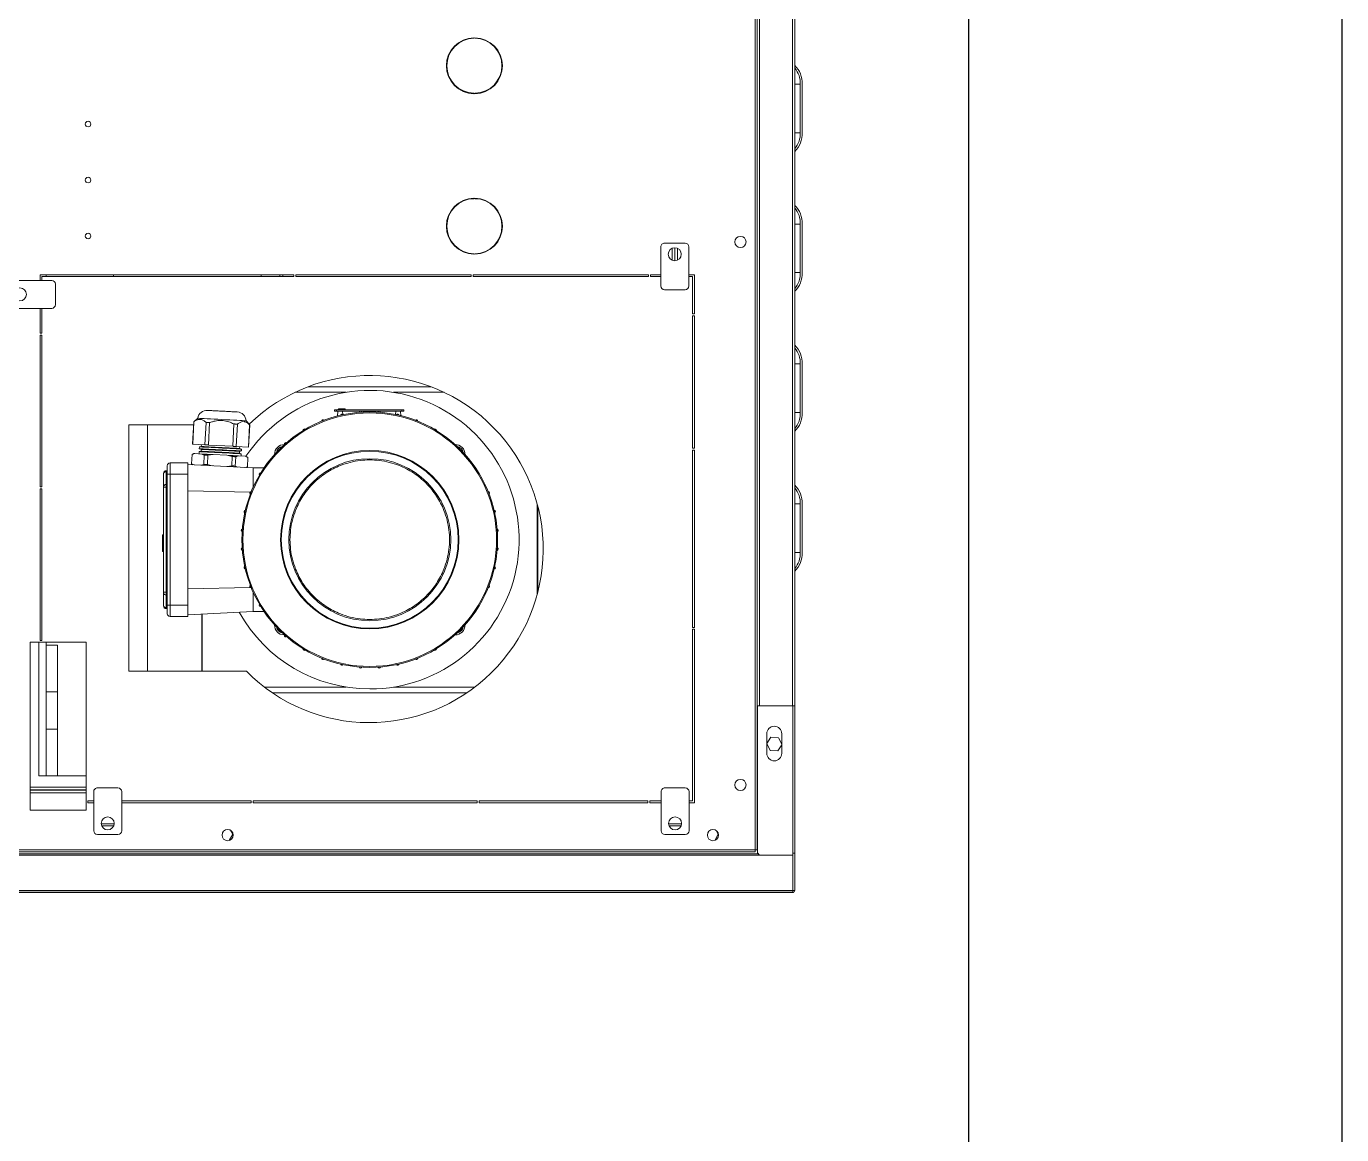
# Model space of a CAD drawing. Header units: millimetres. Extents: x 7703 to 14147, y -5820 to 95.
# Drawn here: x 12797.9 to 12868.4, y -3411 to -3351.6 of the extents above; entities that cross this region are included whole.
import ezdxf

# ---------------------------------------------------------------- set-up
doc = ezdxf.new("R2010")
doc.units = ezdxf.units.MM
doc.layers.add('Kıtc-002 Çizgi', color=7, linetype='Continuous')

# ---------------------------------------------------------------- blocks, each defined once
blk = doc.blocks.new('A$C7BB95772')
at = {"color": 1, "linetype": 'Continuous', "lineweight": 0}
for p, q in [((190.27, -49.9), (190.27, -48.9)), ((190.27, -48.9), (210.24, -48.9)), ((210.24, -49.9), (210.24, -48.9)), ((210.24, -48.9), (289.24, -48.9)), ((289.24, -49.9), (289.24, -48.9)), ((289.24, -48.9), (806.02, -48.9)), ((371.35, -44.89), (370.86, -44.89)), ((397.4, -44.89), (371.35, -44.89)), ((371.35, -44.9), (371.35, -44.89)), ((397.4, -44.9), (371.35, -44.9)), ((397.4, -45.9), (371.35, -45.9)), ((371.35, -48.9), (371.35, -45.9)), ((397.9, -44.89), (397.4, -44.89)), ((397.4, -44.9), (397.4, -44.89)), ((397.4, -48.9), (397.4, -45.9)), ((446.35, -44.89), (445.86, -44.89)), ((472.4, -44.89), (446.35, -44.89)), ((446.35, -44.9), (446.35, -44.89)), ((472.4, -44.9), (446.35, -44.9)), ((472.4, -45.9), (446.35, -45.9)), ((446.35, -48.9), (446.35, -45.9)), ((472.9, -44.89), (472.4, -44.89)), ((472.4, -44.9), (472.4, -44.89)), ((472.4, -48.9), (472.4, -45.9)), ((521.35, -44.89), (520.86, -44.89)), ((547.4, -44.89), (521.35, -44.89)), ((521.35, -44.9), (521.35, -44.89)), ((547.4, -44.9), (521.35, -44.9)), ((547.4, -45.9), (521.35, -45.9)), ((521.35, -48.9), (521.35, -45.9)), ((547.9, -44.89), (547.4, -44.89)), ((547.4, -44.9), (547.4, -44.89)), ((547.4, -48.9), (547.4, -45.9)), ((596.35, -44.89), (595.86, -44.89)), ((622.4, -44.89), (596.35, -44.89)), ((596.35, -44.9), (596.35, -44.89)), ((622.4, -44.9), (596.35, -44.9)), ((622.4, -45.9), (596.35, -45.9)), ((596.35, -48.9), (596.35, -45.9)), ((622.9, -44.89), (622.4, -44.89)), ((622.4, -44.9), (622.4, -44.89)), ((622.4, -48.9), (622.4, -45.9)), ((189.12, -51.27), (189.12, -50.11)), ((189.12, -741.99), (189.12, -51.27)), ((189.26, -49.91), (189.26, -922.91)), ((189.26, -49.91), (190.27, -49.91)), ((190.27, -49.9), (210.24, -49.9)), ((190.27, -49.91), (190.27, -922.91)), ((209.24, -49.91), (190.27, -49.91)), ((209.24, -922.91), (209.24, -49.91)), ((209.24, -49.91), (289.24, -49.91)), ((210.24, -49.9), (289.24, -49.9)), ((263.72, -55.88), (274.22, -55.88)), ((268.35, -55.88), (265.11, -58.02)), ((272.09, -57.6), (268.65, -55.88)), ((289.24, -49.91), (289.24, -49.9)), ((289.24, -49.91), (289.24, -68.88)), ((289.24, -50), (805.25, -50)), ((265.11, -58.02), (265.35, -62.05)), ((265.35, -62.05), (268.96, -63.86)), ((268.96, -63.86), (272.34, -61.63)), ((272.34, -61.63), (272.09, -57.6)), ((210.38, -68.88), (209.24, -67.78)), ((209.88, -922.92), (209.88, -68.4)), ((209.89, -68.41), (209.89, -922.92)), ((289.24, -68.88), (210.38, -68.88)), ((210.9, -70.02), (210.9, -922.92)), ((210.9, -70.02), (211.9, -70.02)), ((211.98, -68.95), (814.95, -68.95)), ((211.98, -68.95), (211.98, -69.95)), ((211.98, -69.95), (211.98, -70.05)), ((212, -70.05), (212, -922.92)), ((815.32, -70.05), (212, -70.05)), ((225.89, -68.95), (225.89, -68.88)), ((227.22, -68.95), (227.22, -68.88)), ((227.22, -68.95), (814.95, -68.95)), ((274.22, -63.88), (263.72, -63.88)), ((289.24, -67.85), (814.76, -67.85)), ((220.39, -89.86), (217.05, -91.78)), ((222.38, -91.01), (220.39, -89.86)), ((243.21, -105.5), (222.21, -105.5)), ((330.21, -102.65), (237.21, -102.65)), ((237.21, -102.65), (237.21, -105.5)), ((238.21, -103.65), (330.21, -103.65)), ((238.21, -105.5), (238.21, -103.65)), ((330.21, -103.65), (330.21, -102.65)), ((426.21, -102.65), (331.21, -102.65)), ((331.21, -102.65), (331.21, -103.65)), ((331.21, -103.65), (426.21, -103.65)), ((426.21, -103.65), (426.21, -102.65)), ((498.21, -102.65), (427.21, -102.65)), ((427.21, -102.65), (427.21, -103.65)), ((427.21, -103.65), (498.21, -103.65)), ((498.21, -103.65), (498.21, -102.65)), ((520.21, -102.65), (499.21, -102.65)), ((499.21, -102.65), (499.21, -103.65)), ((499.21, -103.65), (519.21, -103.65)), ((535.21, -105.65), (514.21, -105.65)), ((519.21, -103.65), (519.21, -105.65)), ((520.21, -105.65), (520.21, -102.65)), ((220.21, -107.5), (220.21, -118.5)), ((225.03, -109.71), (223.96, -110.32)), ((224.9, -116.24), (224.9, -109.78)), ((225.89, -116.48), (225.89, -109.51)), ((228.47, -110.32), (227.4, -109.71)), ((245.21, -118.5), (245.21, -107.5)), ((512.21, -107.65), (512.21, -118.65)), ((534.38, -111.65), (528.05, -111.65)), ((528.05, -111.66), (534.38, -111.66)), ((537.21, -118.65), (537.21, -107.65)), ((527.71, -113.16), (534.71, -113.16)), ((534.42, -114.56), (528.01, -114.56)), ((222.21, -120.5), (243.21, -120.5)), ((237.21, -120.5), (237.21, -126.55)), ((237.21, -126.55), (238.21, -126.55)), ((238.21, -126.55), (238.21, -120.5)), ((514.21, -120.65), (535.21, -120.65)), ((519.21, -120.65), (519.21, -126.15)), ((519.21, -126.15), (520.21, -126.15)), ((520.21, -126.15), (520.21, -120.65)), ((238.21, -127.55), (237.21, -127.55)), ((237.21, -127.55), (237.21, -217.94)), ((238.21, -217.94), (238.21, -127.55)), ((520.21, -127.15), (519.21, -127.15)), ((519.21, -127.15), (519.21, -221.15)), ((520.21, -221.15), (520.21, -127.15)), ((397.26, -186.81), (349.17, -186.81)), ((350.12, -186.56), (396.31, -186.56)), ((237.21, -217.94), (238.21, -217.94)), ((352.49, -213.11), (352.49, -213.05)), ((403.99, -213.05), (403.99, -213.11)), ((238.21, -218.94), (237.21, -218.94)), ((237.21, -218.94), (237.21, -339.04)), ((238.21, -339.04), (238.21, -218.94)), ((296.24, -224.46), (296.24, -328.83)), ((299.25, -220.28), (299.25, -263.89)), ((519.21, -221.15), (520.21, -221.15)), ((520.21, -222.15), (519.21, -222.15)), ((519.21, -222.15), (519.21, -316.15)), ((520.21, -316.15), (520.21, -222.15)), ((531.24, -220.25), (531.49, -220.25)), ((531.49, -220.75), (531.24, -220.75)), ((560.99, -220.25), (561.24, -220.25)), ((561.24, -220.75), (560.99, -220.75)), ((617.24, -220.25), (617.49, -220.25)), ((617.49, -220.75), (617.24, -220.75)), ((646.99, -220.25), (647.24, -220.25)), ((647.24, -220.75), (646.99, -220.75)), ((427.25, -228.74), (427.69, -228.35)), ((427.94, -229.46), (428.13, -229.29)), ((457.23, -236.76), (457.23, -263.89)), ((319.83, -240.81), (319.64, -240.81)), ((436.83, -240.81), (436.64, -240.81)), ((460.24, -243.84), (460.24, -309.45)), ((314.73, -250.81), (314.78, -250.81)), ((441.69, -250.81), (441.74, -250.81)), ((447.18, -260.08), (444.67, -259.94)), ((447.78, -258.36), (447.18, -258.36)), ((447.18, -258.36), (447.18, -259.36)), ((447.18, -259.36), (447.78, -259.36)), ((447.18, -259.36), (447.18, -294.36)), ((447.78, -258.36), (447.78, -259.36)), ((447.78, -294.36), (447.78, -259.36)), ((447.78, -259.36), (447.83, -259.36)), ((447.78, -260.36), (447.83, -260.36)), ((447.83, -260.36), (447.83, -259.36)), ((447.83, -293.36), (447.83, -260.36)), ((445.3, -262.74), (447.18, -262.64)), ((299.25, -289.23), (299.25, -333.02)), ((444.51, -293.78), (447.18, -293.64)), ((447.18, -291.08), (445.3, -290.98)), ((447.78, -294.36), (447.18, -294.36)), ((447.18, -294.36), (447.18, -295.36)), ((447.78, -295.36), (447.18, -295.36)), ((447.78, -293.36), (447.83, -293.36)), ((447.78, -295.36), (447.78, -294.36)), ((447.78, -294.36), (447.83, -294.36)), ((447.83, -289.74), (448.08, -289.74)), ((447.83, -290.08), (448.08, -290.08)), ((447.83, -291), (448.08, -291)), ((447.83, -293.18), (448.08, -293.18)), ((447.83, -294.36), (447.83, -293.36)), ((447.83, -293.48), (448.08, -293.48)), ((448.08, -290.08), (448.08, -289.74)), ((448.08, -291), (448.08, -290.08)), ((448.08, -293.18), (448.08, -291)), ((448.08, -293.48), (448.08, -293.18)), ((448.28, -290.96), (448.28, -289.94)), ((448.28, -293.28), (448.28, -290.96)), ((457.23, -289.23), (457.23, -316.54)), ((314.78, -302.31), (314.73, -302.31)), ((441.74, -302.31), (441.69, -302.31)), ((319.83, -312.31), (319.64, -312.31)), ((436.64, -312.31), (436.83, -312.31)), ((519.21, -316.15), (520.21, -316.15)), ((327.28, -322.31), (326.92, -322.31)), ((327.27, -322.52), (327.28, -322.3)), ((328.53, -323.66), (328.34, -323.83)), ((429.55, -322.31), (429.19, -322.31)), ((520.21, -317.15), (519.21, -317.15)), ((519.21, -317.15), (519.21, -452.15)), ((520.21, -323.06), (519.21, -323.06)), ((520.21, -453.15), (520.21, -317.15)), ((329.22, -324.38), (328.78, -324.77)), ((520.21, -324.66), (519.21, -324.66)), ((520.21, -324.76), (519.21, -324.76)), ((339.74, -333.19), (339.74, -339.06)), ((342.49, -334.96), (342.49, -335.15)), ((413.99, -334.96), (413.99, -335.15)), ((416.74, -339.06), (416.74, -333.19)), ((520.21, -334.66), (519.21, -334.66)), ((237.21, -339.04), (238.21, -339.04)), ((238.21, -340.04), (237.21, -340.04)), ((237.21, -340.04), (237.21, -409.44)), ((238.21, -409.44), (238.21, -340.04)), ((307.71, -342.67), (307.71, -405.65)), ((339.74, -339.06), (337.9, -374.06)), ((339.74, -339.06), (350.26, -339.06)), ((352.7, -340.59), (351.98, -374.06)), ((352.49, -340.07), (352.49, -340.01)), ((404.49, -374.06), (403.77, -340.59)), ((403.99, -340.01), (403.99, -340.07)), ((406.22, -339.06), (416.74, -339.06)), ((418.57, -374.06), (416.74, -339.06)), ((417.37, -342.05), (416.94, -343.03)), ((416.94, -343.53), (417.37, -342.09)), ((422.36, -341.79), (417.37, -342.05)), ((417.37, -342.09), (422.36, -341.83)), ((422.91, -342.77), (422.36, -341.79)), ((422.36, -341.83), (422.94, -343.22)), ((422.94, -343.22), (423.13, -346.92)), ((426.8, -345.26), (425.81, -345.32)), ((426.8, -345.26), (427.12, -346.25)), ((439.84, -340.88), (427.85, -341.5)), ((427.85, -341.54), (439.84, -340.92)), ((428.2, -348.07), (427.85, -341.54)), ((441.97, -342.8), (439.84, -340.88)), ((220.39, -349.97), (217.01, -351.92)), ((222.49, -351.18), (220.39, -349.97)), ((417.71, -348.62), (417.14, -347.24)), ((417.48, -353.21), (417.81, -350.5)), ((422.7, -348.36), (417.71, -348.62)), ((417.81, -350.5), (422.8, -350.24)), ((423.13, -346.92), (422.7, -348.36)), ((422.8, -350.24), (423.45, -353.04)), ((424.27, -345.4), (423.05, -345.46)), ((424.59, -346.38), (424.27, -345.4)), ((425.59, -346.33), (424.59, -346.38)), ((425.81, -345.32), (425.59, -346.33)), ((428.1, -346.2), (427.12, -346.25)), ((440.18, -347.45), (428.2, -348.07)), ((428.29, -349.95), (440.28, -349.33)), ((428.98, -363.01), (428.29, -349.95)), ((423.45, -353.04), (423.84, -360.45)), ((338.31, -366.31), (307.71, -366.31)), ((418.49, -363.56), (417.88, -360.91)), ((418.17, -366.88), (418.59, -365.44)), ((423.49, -363.3), (418.49, -363.56)), ((418.59, -365.44), (423.59, -365.18)), ((423.84, -360.45), (423.49, -363.3)), ((423.59, -365.18), (424.16, -366.57)), ((440.96, -362.39), (428.98, -363.01)), ((429.08, -364.89), (441.06, -364.27)), ((429.42, -371.42), (429.08, -364.89)), ((307.71, -366.56), (338.29, -366.56)), ((418.93, -371.97), (418.36, -370.59)), ((418.41, -371.09), (418.94, -372.01)), ((423.93, -371.71), (418.93, -371.97)), ((418.94, -372.01), (423.93, -371.75)), ((424.35, -370.27), (423.93, -371.71)), ((423.93, -371.75), (424.38, -370.73)), ((424.16, -366.57), (424.35, -370.27)), ((424.24, -368.03), (425.45, -367.97)), ((425.45, -367.97), (425.67, -366.95)), ((425.67, -366.95), (426.67, -366.9)), ((426.67, -366.9), (426.99, -367.89)), ((426.99, -367.89), (427.99, -367.83)), ((428.2, -366.82), (427.99, -367.83)), ((428.2, -366.82), (429.18, -366.77)), ((441.4, -370.8), (429.42, -371.42)), ((429.42, -371.46), (441.41, -370.84)), ((439.71, -405.65), (439.71, -370.92)), ((441.41, -370.84), (443.32, -368.7)), ((337.09, -383.56), (337.09, -374.06)), ((343.09, -374.06), (337.09, -374.06)), ((343.09, -383.56), (343.09, -374.06)), ((413.38, -374.06), (343.09, -374.06)), ((413.38, -383.56), (413.38, -374.06)), ((419.38, -374.06), (413.38, -374.06)), ((419.38, -383.56), (419.38, -374.06)), ((337.09, -383.56), (343.09, -383.56)), ((341.29, -385.06), (341.29, -385.56)), ((341.88, -385.56), (341.29, -385.56)), ((341.88, -385.56), (341.88, -385.06)), ((348.71, -385.56), (341.88, -385.56)), ((342.94, -387.06), (349.77, -387.06)), ((343.09, -385.06), (343.09, -383.56)), ((343.09, -383.56), (413.38, -383.56)), ((343.09, -385.06), (413.38, -385.06)), ((348.71, -385.06), (348.71, -385.56)), ((350.12, -385.56), (348.71, -385.56)), ((350.12, -385.56), (350.12, -385.06)), ((350.12, -385.56), (350.12, -387.06)), ((406.35, -385.56), (350.12, -385.56)), ((350.12, -387.06), (406.35, -387.06)), ((371.91, -387.06), (371.91, -387.56)), ((371.91, -387.56), (377.87, -387.56)), ((377.87, -387.06), (377.87, -387.56)), ((377.87, -387.56), (380.91, -387.56)), ((380.91, -387.06), (380.91, -387.56)), ((406.35, -385.06), (406.35, -385.56)), ((407.76, -385.56), (406.35, -385.56)), ((406.35, -387.06), (406.35, -385.56)), ((406.7, -387.06), (413.53, -387.06)), ((407.76, -385.56), (407.76, -385.06)), ((414.59, -385.56), (407.76, -385.56)), ((413.38, -383.56), (419.38, -383.56)), ((413.38, -385.06), (413.38, -383.56)), ((414.59, -385.06), (414.59, -385.56)), ((415.18, -385.56), (414.59, -385.56)), ((415.18, -385.56), (415.18, -385.06)), ((307.71, -395.56), (439.71, -395.56)), ((307.71, -405.65), (439.71, -405.65)), ((220.21, -411.44), (220.21, -422.44)), ((243.21, -409.44), (222.21, -409.44)), ((224.9, -420.18), (224.9, -413.69)), ((225.89, -420.42), (225.89, -413.45)), ((245.21, -422.44), (245.21, -411.44)), ((520.21, -413.83), (519.21, -413.83)), ((222.21, -424.44), (243.21, -424.44)), ((323.26, -428.52), (233.26, -428.52)), ((233.26, -428.52), (233.26, -458.52)), ((237.21, -424.44), (237.21, -427.52)), ((237.21, -427.52), (238.21, -427.52)), ((238.21, -427.52), (238.21, -424.44)), ((242.55, -428.52), (242.55, -458.52)), ((242.56, -458.52), (242.56, -428.52)), ((244.06, -458.52), (244.06, -428.52)), ((244.19, -428.52), (244.19, -458.52)), ((245.69, -428.52), (245.69, -458.52)), ((245.7, -458.52), (245.7, -428.52)), ((251.74, -428.52), (251.74, -443.83)), ((323.26, -458.52), (323.26, -428.52)), ((251.74, -443.83), (251.74, -449.83)), ((276.74, -443.83), (251.74, -443.83)), ((276.74, -443.83), (276.74, -449.83)), ((296.74, -443.83), (276.74, -443.83)), ((296.74, -443.83), (296.74, -449.83)), ((321.74, -443.83), (296.74, -443.83)), ((321.74, -443.83), (321.74, -449.83)), ((251.74, -449.83), (251.74, -453.83)), ((276.74, -449.83), (251.74, -449.83)), ((296.74, -449.83), (276.74, -449.83)), ((321.74, -449.83), (296.74, -449.83)), ((323.26, -449.83), (321.74, -449.83)), ((502.21, -446.95), (502.21, -467.95)), ((515.21, -444.95), (504.21, -444.95)), ((517.21, -467.95), (517.21, -446.95)), ((520.21, -449.83), (519.21, -449.83)), ((323.26, -453.83), (251.74, -453.83)), ((324.26, -452.15), (324.26, -453.15)), ((405.49, -452.15), (324.26, -452.15)), ((324.26, -453.15), (405.49, -453.15)), ((405.49, -453.15), (405.49, -452.15)), ((406.49, -452.15), (406.49, -453.15)), ((487.92, -452.15), (406.49, -452.15)), ((406.49, -453.15), (487.92, -453.15)), ((487.92, -453.15), (487.92, -452.15)), ((502.21, -452.15), (488.92, -452.15)), ((488.92, -452.15), (488.92, -453.15)), ((488.92, -453.15), (502.21, -453.15)), ((519.21, -452.15), (517.21, -452.15)), ((517.21, -453.15), (520.21, -453.15)), ((233.26, -458.52), (323.26, -458.52))]:
    blk.add_line(p, q, dxfattribs=at)
at = {"color": 1, "linetype": 'Continuous', "lineweight": 0, "flags": 128}
for points in [[(448.08, -293.18), (448.12, -293.18), (448.16, -293.19), (448.19, -293.2), (448.22, -293.21), (448.24, -293.23), (448.26, -293.24), (448.27, -293.26), (448.28, -293.28)], [(422.91, -342.77), (422.91, -342.79), (422.92, -342.88), (422.92, -343.02), (422.94, -343.22)], [(426.8, -345.26), (426.81, -345.46), (426.84, -346.03), (426.89, -346.96), (426.96, -348.21), (427.04, -349.75), (427.13, -351.52), (427.23, -353.46), (427.34, -355.51), (427.45, -357.59), (427.56, -359.64), (427.66, -361.58), (427.75, -363.35), (427.83, -364.89), (427.9, -366.14), (427.95, -367.07), (427.98, -367.64), (427.99, -367.83)], [(441.97, -342.8), (441.97, -342.84), (441.99, -343.19), (442.02, -343.89), (442.08, -344.91), (442.15, -346.22), (442.23, -347.79), (442.32, -349.58), (442.43, -351.54), (442.53, -353.62), (442.65, -355.75)], [(417.81, -350.5), (417.8, -350.26), (417.78, -350.02), (417.77, -349.78), (417.76, -349.54), (417.75, -349.31), (417.73, -349.08), (417.72, -348.85), (417.71, -348.62)], [(422.8, -350.24), (422.79, -350), (422.78, -349.76), (422.76, -349.52), (422.75, -349.28), (422.74, -349.05), (422.73, -348.82), (422.72, -348.59), (422.7, -348.36)], [(423.13, -346.92), (423.16, -347.58), (423.2, -348.27), (423.24, -349), (423.28, -349.76), (423.32, -350.54), (423.36, -351.36), (423.41, -352.19), (423.45, -353.04)], [(425.45, -367.97), (425.44, -367.77), (425.41, -367.2), (425.37, -366.28), (425.3, -365.02), (425.22, -363.48), (425.13, -361.71), (425.03, -359.77), (424.92, -357.72), (424.81, -355.64), (424.7, -353.59), (424.6, -351.65), (424.51, -349.88), (424.43, -348.34), (424.36, -347.09), (424.31, -346.16), (424.28, -345.59), (424.27, -345.4)], [(425.67, -366.95), (425.66, -366.78), (425.63, -366.26), (425.59, -365.41), (425.53, -364.27), (425.46, -362.87), (425.37, -361.25), (425.28, -359.48), (425.18, -357.62), (425.08, -355.72), (424.98, -353.85), (424.89, -352.08), (424.81, -350.47), (424.73, -349.07), (424.67, -347.92), (424.63, -347.08), (424.6, -346.56), (424.59, -346.38)], [(426.67, -366.9), (426.66, -366.73), (426.63, -366.21), (426.59, -365.36), (426.53, -364.22), (426.45, -362.81), (426.37, -361.2), (426.28, -359.43), (426.18, -357.56), (426.08, -355.67), (425.98, -353.8), (425.89, -352.03), (425.8, -350.42), (425.73, -349.01), (425.67, -347.87), (425.63, -347.02), (425.6, -346.5), (425.59, -346.33)], [(425.81, -345.32), (425.82, -345.5), (425.84, -346.04), (425.89, -346.91), (425.95, -348.1), (426.03, -349.57), (426.12, -351.25), (426.21, -353.11), (426.32, -355.09), (426.42, -357.11), (426.53, -359.11), (426.63, -361.04), (426.72, -362.82), (426.81, -364.4), (426.88, -365.73), (426.93, -366.77), (426.97, -367.48), (426.99, -367.84), (426.99, -367.89)], [(427.12, -346.25), (427.13, -346.42), (427.16, -346.94), (427.21, -347.79), (427.26, -348.93), (427.34, -350.34), (427.42, -351.95), (427.52, -353.72), (427.61, -355.59), (427.71, -357.48), (427.81, -359.35), (427.9, -361.12), (427.99, -362.73), (428.06, -364.14), (428.12, -365.28), (428.17, -366.13), (428.19, -366.65), (428.2, -366.82)], [(428.2, -348.07), (428.21, -348.3), (428.22, -348.53), (428.23, -348.76), (428.24, -348.99), (428.26, -349.23), (428.27, -349.47), (428.28, -349.71), (428.29, -349.95)], [(440.18, -347.45), (440.19, -347.67), (440.2, -347.9), (440.22, -348.13), (440.23, -348.37), (440.24, -348.6), (440.25, -348.84), (440.27, -349.08), (440.28, -349.33)], [(442.65, -355.75), (442.76, -357.88), (442.87, -359.96), (442.97, -361.92), (443.06, -363.71), (443.15, -365.28), (443.21, -366.6), (443.27, -367.61), (443.3, -368.31), (443.32, -368.66), (443.32, -368.7)], [(418.59, -365.44), (418.58, -365.22), (418.57, -364.99), (418.56, -364.76), (418.54, -364.52), (418.53, -364.29), (418.52, -364.05), (418.51, -363.81), (418.49, -363.56)], [(423.59, -365.18), (423.57, -364.96), (423.56, -364.73), (423.55, -364.5), (423.54, -364.26), (423.52, -364.03), (423.51, -363.79), (423.5, -363.55), (423.49, -363.3)], [(423.84, -360.45), (423.88, -361.3), (423.93, -362.14), (423.97, -362.95), (424.01, -363.74), (424.05, -364.5), (424.09, -365.22), (424.12, -365.91), (424.16, -366.57)], [(428.98, -363.01), (428.99, -363.26), (429, -363.5), (429.02, -363.74), (429.03, -363.97), (429.04, -364.21), (429.05, -364.44), (429.07, -364.67), (429.08, -364.89)], [(440.96, -362.39), (440.98, -362.63), (440.99, -362.87), (441, -363.11), (441.01, -363.35), (441.03, -363.58), (441.04, -363.81), (441.05, -364.04), (441.06, -364.27)], [(424.35, -370.27), (424.36, -370.47), (424.37, -370.61), (424.38, -370.7), (424.38, -370.73)]]:
    blk.add_lwpolyline(points, dxfattribs=at)
at = {"color": 1, "linetype": 'Continuous', "lineweight": 0}
for centre, radius in [((246.8, -77.95), 3), ((537.8, -77.95), 3), ((219.9, -92.7), 3), ((226.21, -113), 3.5), ((531.21, -113.15), 3.5), ((378.24, -276.56), 68.48), ((378.24, -276.56), 67.95), ((378.24, -276.56), 47.79), ((378.24, -276.56), 47.4), ((378.24, -276.56), 43.42), ((219.9, -352.7), 3), ((226.21, -416.94), 3.5), ((540.99, -427.46), 1.5), ((570.99, -427.46), 1.5), ((600.99, -427.46), 1.5), ((509.71, -463.95), 3.5)]:
    blk.add_circle(centre, radius, dxfattribs=at)
for centre, radius, start, end in [((190.27, -49.91), 1.01, 90, 180), ((370.86, -58.16), 13.27, 87.85028, 135.74682), ((370.86, -58.16), 12.27, 87.67496, 130.99995), ((397.9, -58.16), 13.27, 44.25318, 92.14972), ((397.9, -58.16), 12.27, 49.00005, 92.32504), ((445.86, -58.16), 13.27, 87.85028, 135.74682), ((445.86, -58.16), 12.27, 87.67496, 130.99995), ((472.9, -58.16), 13.27, 44.25318, 92.14972), ((472.9, -58.16), 12.27, 49.00005, 92.32504), ((520.86, -58.16), 13.27, 87.85028, 135.74682), ((520.86, -58.16), 12.27, 87.67496, 130.99995), ((547.9, -58.16), 13.27, 44.25318, 92.14972), ((547.9, -58.16), 12.27, 49.00005, 92.32504), ((595.86, -58.16), 13.27, 87.85028, 135.74682), ((595.86, -58.16), 12.27, 87.67496, 130.99995), ((622.9, -58.16), 13.27, 44.25318, 92.14972), ((622.9, -58.16), 12.27, 49.00005, 92.32504), ((190.27, -49.91), 0.01, 90, 180), ((190.51, -49.91), 0.01, 90, 180), ((263.72, -59.88), 4, 90, 270), ((274.22, -59.88), 4, 270, 90), ((222.21, -107.5), 2, 90, 180), ((243.21, -107.5), 2, 0, 90), ((514.21, -107.65), 2, 90, 180), ((535.21, -107.65), 2, 0, 90), ((222.21, -118.5), 2, 180, 270), ((243.21, -118.5), 2, 270, 0), ((514.21, -118.65), 2, 180, 270), ((535.21, -118.65), 2, 270, 0), ((373.21, -276.65), 93, 316.05722, 225.22689), ((378.24, -276.56), 80, 303.95575, 180), ((363.24, -209.98), 0.75, 30.03007, 175.36218), ((373.24, -208.49), 0.75, 21.53521, 166.86731), ((383.24, -208.49), 0.75, 13.13269, 158.46479), ((393.24, -209.98), 0.75, 4.63782, 149.96993), ((546.24, -220.5), 15, 0.95497, 179.04503), ((546.24, -220.5), 14.75, 0.97116, 179.02884), ((632.24, -220.5), 15, 0.95497, 179.04503), ((632.24, -220.5), 14.75, 0.97116, 179.02884), ((353.24, -213.05), 0.75, 38.82158, 180), ((403.24, -213.05), 0.75, 0, 141.17842), ((546.24, -220.5), 15, 180.95497, 359.04503), ((546.24, -220.5), 14.75, 180.97116, 359.02884), ((632.24, -220.5), 15, 180.95497, 359.04503), ((632.24, -220.5), 14.75, 180.97116, 359.02884), ((332.27, -230.6), 5, 87.49917, 182.50083), ((332.24, -230.56), 4.1, 100.63176, 169.36824), ((424.2, -230.6), 5, 357.49917, 92.50083), ((424.24, -230.56), 4.1, 10.63176, 79.36824), ((319.64, -241.56), 0.75, 90, 221.81417), ((436.83, -241.56), 0.75, 318.18583, 90), ((314.73, -251.56), 0.75, 90, 231.17842), ((441.74, -251.56), 0.75, 308.82158, 90), ((311.65, -261.56), 0.75, 94.63782, 239.96993), ((444.82, -261.56), 0.75, 300.03007, 85.36218), ((310.17, -271.56), 0.75, 103.13269, 248.46479), ((446.3, -271.56), 0.75, 291.53521, 76.86731), ((378.24, -276.56), 80, 180, 240.91507), ((310.17, -281.56), 0.75, 111.53521, 256.86731), ((446.3, -281.56), 0.75, 283.13269, 68.46479), ((311.65, -291.56), 0.75, 120.03007, 265.36218), ((444.82, -291.56), 0.75, 274.63782, 59.96993), ((448.08, -289.94), 0.2, 0, 90), ((448.1, -289.9), 0.178, 261.91932, 348.59359), ((448.08, -293.28), 0.2, 270, 0), ((314.73, -301.56), 0.75, 128.82158, 270), ((441.74, -301.56), 0.75, 270, 51.17842), ((319.64, -311.56), 0.75, 138.18583, 270), ((436.83, -311.56), 0.75, 270, 41.81417), ((326.92, -321.56), 0.75, 148.58356, 270), ((332.27, -322.52), 5, 180, 272.50083), ((332.24, -322.56), 4.1, 190.63176, 259.36824), ((424.2, -322.52), 5, 267.49917, 2.42939), ((424.24, -322.56), 4.1, 280.63176, 349.36824), ((429.55, -321.56), 0.75, 270, 31.41644), ((343.24, -335.15), 0.75, 180, 311.81417), ((413.24, -335.15), 0.75, 228.18583, 0), ((353.24, -340.07), 0.75, 180, 321.17842), ((363.24, -343.14), 0.75, 184.63782, 329.96993), ((373.24, -344.63), 0.75, 193.13269, 338.46479), ((383.24, -344.63), 0.75, 201.53521, 346.86731), ((393.24, -343.14), 0.75, 210.03007, 355.36218), ((403.24, -340.07), 0.75, 218.82158, 0), ((415.17, -342.19), 2.2, 2.46968, 3.49684), ((418.7, -342), 3.67, 2.67967, 3.29586), ((429.41, -341.44), 1.56, 182.30636, 183.75561), ((436.17, -341.09), 3.67, 2.67967, 3.29586), ((441.7, -347.79), 5, 3, 86.93882), ((442.54, -363.77), 5, 279.06118, 3), ((417.12, -372.09), 1.81, 2.40256, 3.65027), ((434.68, -371.17), 10.76, 182.8781, 183.08842), ((433.08, -371.25), 3.67, 182.67967, 183.29586), ((441.13, -370.83), 0.273, 358.87224, 7.18059), ((338.59, -383.56), 1.5, 180, 270), ((342.79, -385.56), 1.5, 180, 270), ((343.21, -385.75), 1.34, 171.95267, 258.57596), ((350.03, -385.75), 1.34, 171.95267, 258.57596), ((406.44, -385.75), 1.34, 281.42193, 8.04944), ((413.26, -385.75), 1.34, 281.42193, 8.04944), ((413.68, -385.56), 1.5, 270, 0), ((417.88, -383.56), 1.5, 270, 0), ((222.21, -411.44), 2, 90, 180), ((243.21, -411.44), 2, 0, 90), ((222.21, -422.44), 2, 180, 270), ((243.21, -422.44), 2, 270, 0), ((504.21, -446.95), 2, 90, 180), ((515.21, -446.95), 2, 0, 90)]:
    blk.add_arc(centre, radius, start, end, dxfattribs=at)
blk.add_ellipse((448.08, -290.96), major_axis=(0.2, 0), ratio=0.164522, start_param=4.712389, end_param=6.283185, dxfattribs=at)
for points, knots in [([(189.42, -49.4), (189.42, -49.4), (189.31, -49.48), (189.17, -49.73), (189.14, -49.99), (189.12, -50.11)], [0, 0, 0, 0, 0.016141, 0.508066, 1, 1, 1, 1]), ([(210.9, -70.02), (210.92, -70.02), (210.95, -70.03), (211.21, -70.03), (211.57, -70.04), (211.86, -70.05), (212, -70.05)], [0, 0, 0, 0, 0.249983, 0.500003, 0.749991, 1, 1, 1, 1]), ([(212, -70.05), (212, -69.9), (212, -69.62), (211.99, -69.25), (211.98, -69), (211.98, -68.96), (211.98, -68.95)], [0, 0, 0, 0, 0.25001, 0.499993, 0.750014, 1, 1, 1, 1]), ([(378.24, -319.3), (376.5, -319.24), (372.97, -319.11), (367.68, -318.09), (362.84, -316.53), (358.54, -314.57), (354.78, -312.38), (351.24, -309.79), (347.96, -306.83), (345, -303.55), (342.42, -300.01), (340.22, -296.25), (338.26, -291.95), (336.7, -287.11), (335.71, -281.83), (335.39, -276.56), (335.71, -271.29), (336.7, -266.01), (338.26, -261.17), (340.22, -256.87), (342.42, -253.11), (345, -249.56), (347.96, -246.29), (351.24, -243.33), (354.78, -240.74), (358.54, -238.55), (362.84, -236.59), (367.68, -235.03), (372.97, -234.04), (378.24, -233.72), (383.5, -234.04), (388.79, -235.03), (393.63, -236.59), (397.93, -238.55), (401.69, -240.74), (405.23, -243.33), (408.51, -246.29), (411.47, -249.56), (414.05, -253.11), (416.25, -256.87), (418.21, -261.17), (419.77, -266.01), (420.76, -271.29), (421.08, -276.56), (420.76, -281.83), (419.77, -287.11), (418.21, -291.95), (416.25, -296.25), (414.05, -300.01), (411.47, -303.56), (408.51, -306.83), (405.23, -309.79), (401.69, -312.38), (397.93, -314.57), (393.63, -316.53), (388.79, -318.09), (383.5, -319.11), (379.97, -319.24), (378.24, -319.3)], [0, 0, 0, 0, 0.019407, 0.039418, 0.059988, 0.076071, 0.092152, 0.108577, 0.125, 0.141425, 0.157848, 0.173931, 0.190012, 0.210584, 0.230593, 0.25, 0.269408, 0.289417, 0.309988, 0.326071, 0.342152, 0.358577, 0.375, 0.391425, 0.407848, 0.423931, 0.440012, 0.460584, 0.480593, 0.5, 0.519408, 0.539418, 0.559988, 0.576071, 0.592152, 0.608577, 0.625, 0.641425, 0.657848, 0.673931, 0.690012, 0.710584, 0.730593, 0.75, 0.769408, 0.789418, 0.809988, 0.826071, 0.842152, 0.858577, 0.875, 0.891425, 0.907848, 0.923931, 0.940012, 0.960584, 0.980592, 1, 1, 1, 1]), ([(439.84, -340.92), (440.23, -341.37), (441.03, -342.28), (441.58, -343.74), (441.48, -345.22), (440.92, -346.45), (440.37, -347.18), (440.18, -347.45)], [0, 0, 0, 0, 0.223851, 0.454642, 0.662358, 0.878378, 1, 1, 1, 1]), ([(440.28, -349.33), (440.7, -350.25), (441.55, -352.11), (442.17, -355.06), (442.15, -358.02), (441.65, -360.44), (441.14, -361.87), (440.96, -362.39)], [0, 0, 0, 0, 0.223854, 0.454647, 0.66236, 0.878382, 1, 1, 1, 1]), ([(446.69, -347.53), (446.7, -347.63), (446.71, -347.8), (446.76, -348.79), (446.81, -349.83), (446.88, -351.11), (446.98, -352.97), (447.06, -354.51), (447.11, -355.52)], [0, 0, 0, 0, 0.239453, 0.368363, 0.5, 0.631639, 0.760544, 1, 1, 1, 1]), ([(447.11, -355.52), (447.16, -356.52), (447.25, -358.07), (447.34, -359.93), (447.41, -361.21), (447.46, -362.24), (447.52, -363.23), (447.52, -363.4), (447.53, -363.51)], [0, 0, 0, 0, 0.239456, 0.368361, 0.5, 0.631637, 0.760547, 1, 1, 1, 1]), ([(441.06, -364.27), (441.46, -364.72), (442.25, -365.63), (442.8, -367.09), (442.7, -368.58), (442.14, -369.8), (441.6, -370.53), (441.4, -370.8)], [0, 0, 0, 0, 0.223857, 0.454649, 0.662363, 0.878383, 1, 1, 1, 1]), ([(338.59, -385.06), (338.65, -385.06), (338.75, -385.06), (339.31, -385.06), (339.89, -385.06), (340.61, -385.06), (341.66, -385.06), (342.53, -385.06), (343.09, -385.06)], [0, 0, 0, 0, 0.239469, 0.368367, 0.500005, 0.631642, 0.760545, 1, 1, 1, 1]), ([(350.12, -387.06), (350.06, -387.06), (349.92, -387.06), (349.82, -387.06), (349.77, -387.06)], [0, 0, 0, 0, 0.5000311, 1, 1, 1, 1]), ([(406.7, -387.06), (406.65, -387.06), (406.55, -387.06), (406.41, -387.06), (406.35, -387.06)], [0, 0, 0, 0, 0.500006, 1, 1, 1, 1]), ([(413.38, -385.06), (413.94, -385.06), (414.81, -385.06), (415.86, -385.06), (416.58, -385.06), (417.16, -385.06), (417.72, -385.06), (417.82, -385.06), (417.88, -385.06)], [0, 0, 0, 0, 0.239452, 0.368358, 0.499993, 0.631633, 0.76053, 1, 1, 1, 1])]:
    blk.add_open_spline(points, degree=3, knots=knots, dxfattribs=at)

msp = doc.modelspace()

# ---------------------------------------------------------------- linework, layer by layer
at = {"layer": 'Kıtc-002 Çizgi'}
for p, q in [((12848.396, -3118.721), (12848.396, -3739.721)), ((12868.396, -3118.721), (12868.396, -3739.721))]:
    msp.add_line(p, q, dxfattribs=at)

# ---------------------------------------------------------------- block references
at = {"color": 31, "xscale": -0.1000000000021828, "yscale": 0.1000000000021828, "zscale": 0.1000000000021828, "rotation": 270}
msp.add_blockref('A$C7BB95772', (12843.983, -3416.933), dxfattribs=at)

doc.saveas('drawing.dxf')
